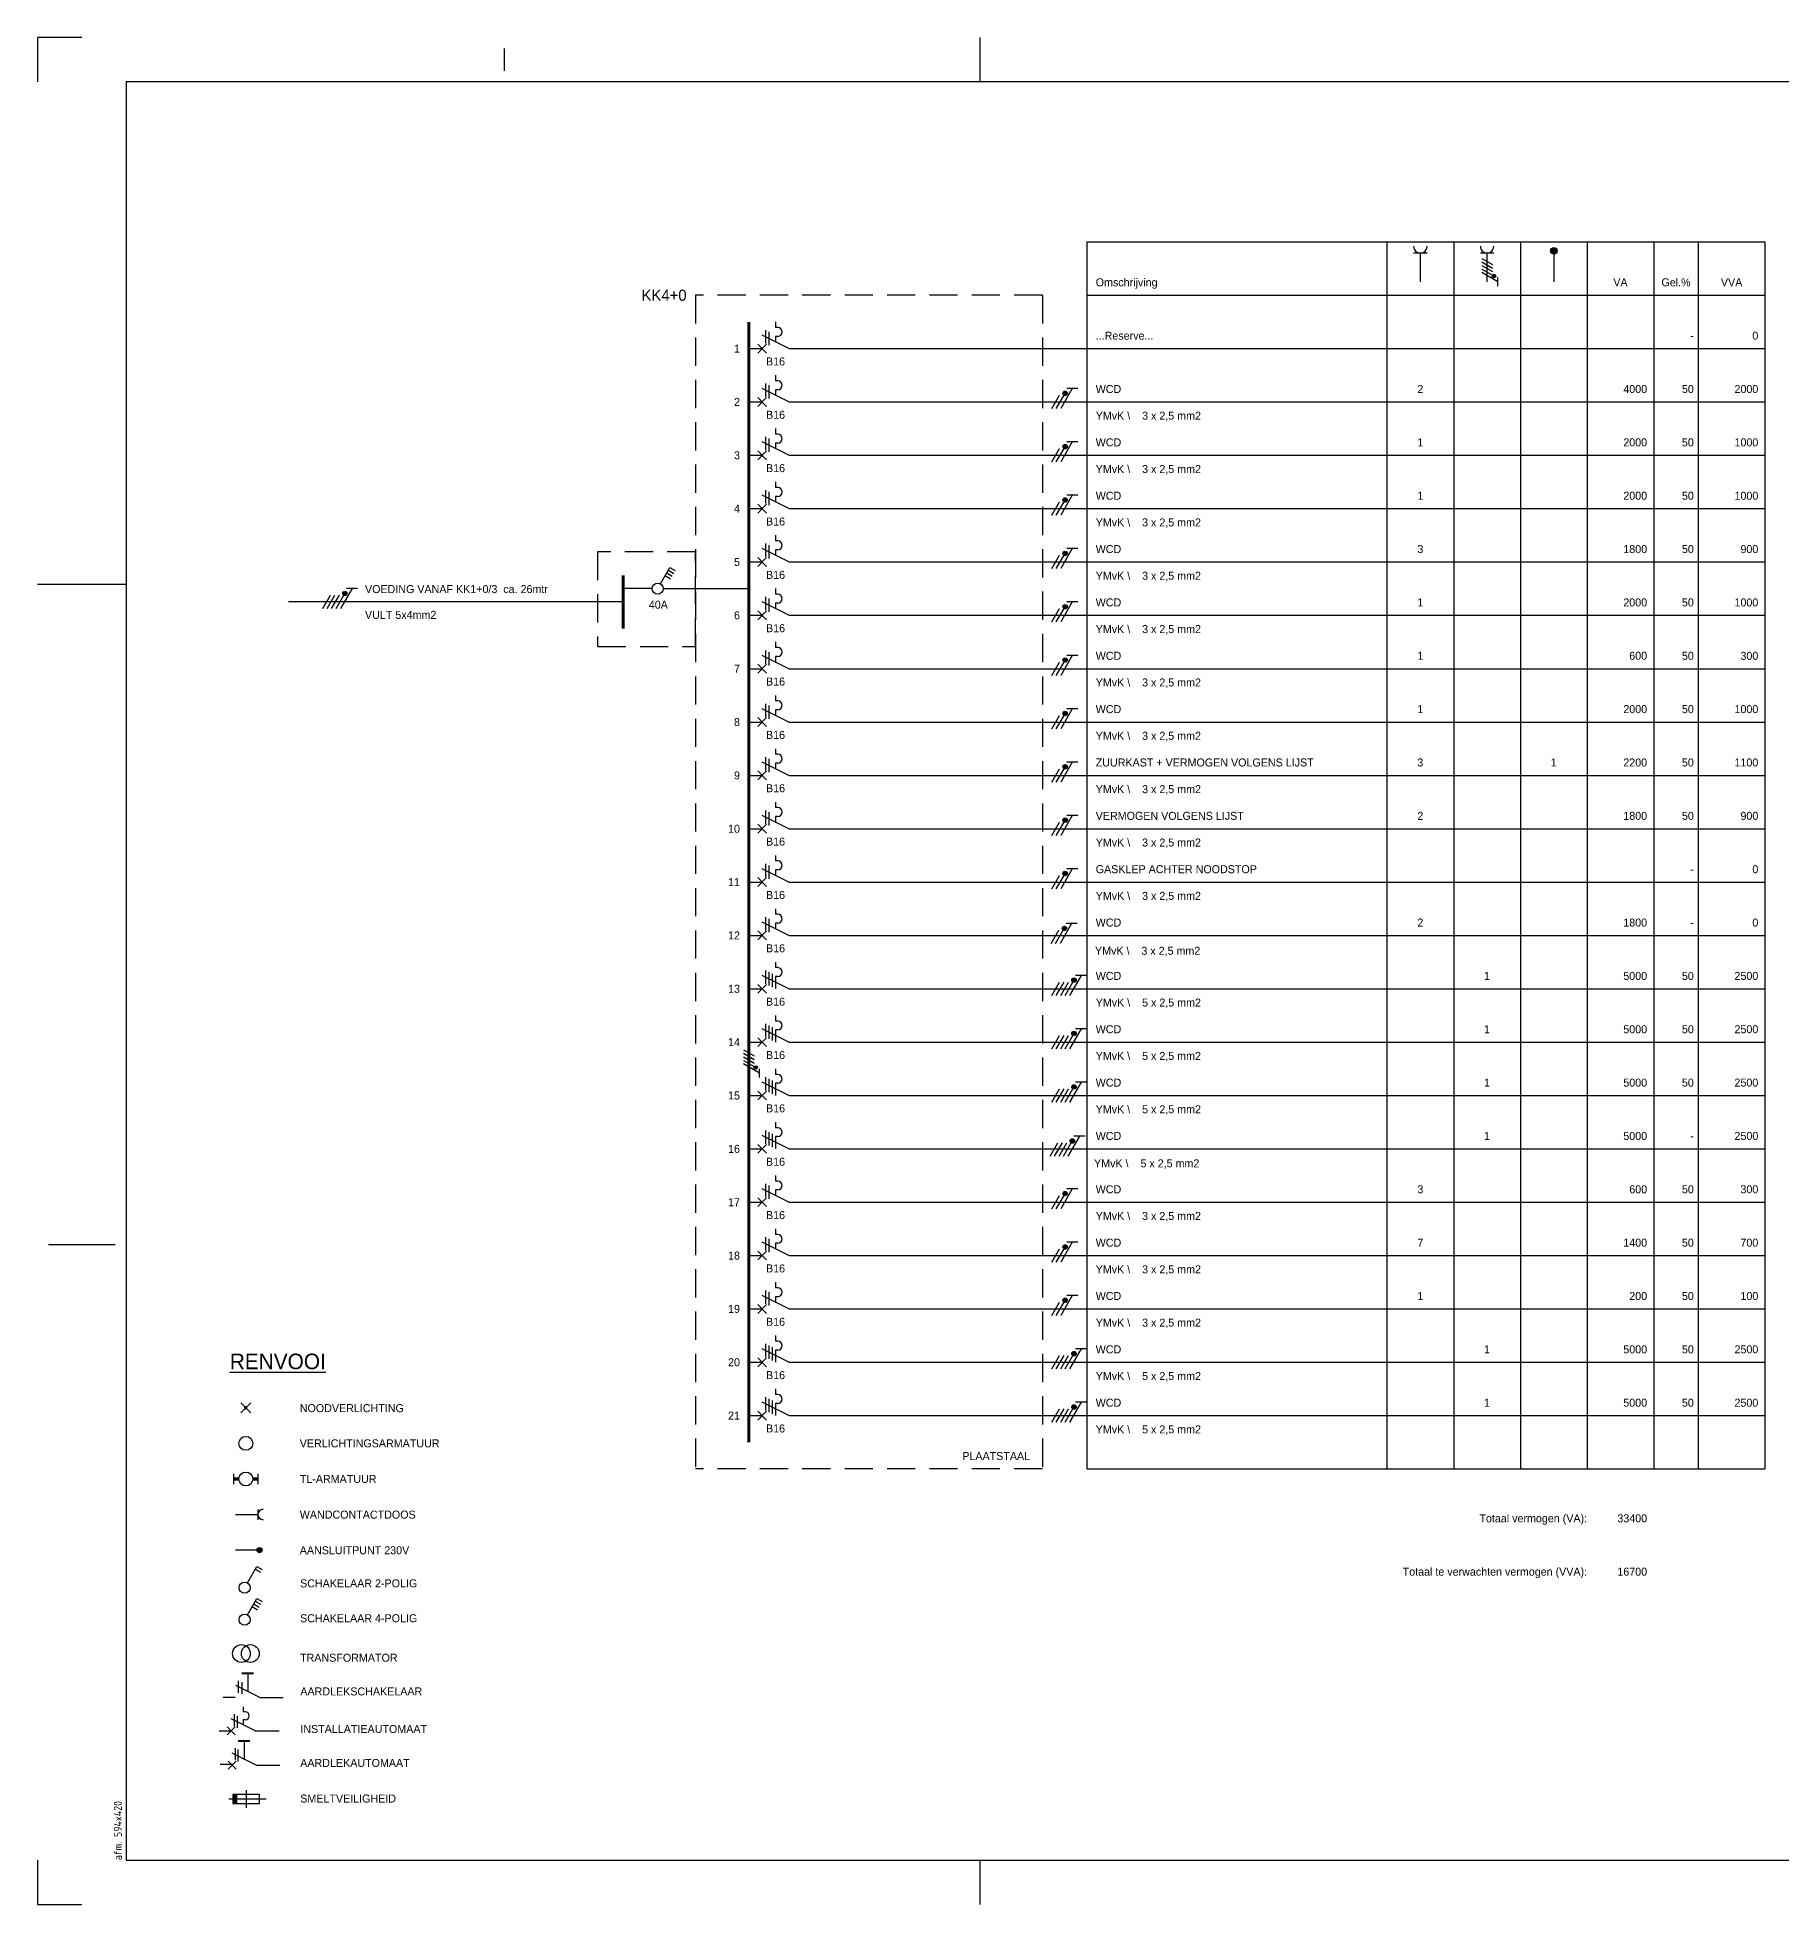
# Model space of a CAD drawing. Header units: millimetres. Extents: x 0 to 594, y 0 to 420.
# Drawn here: x 0 to 392.2, y 0 to 420 of the extents above; entities that cross this region are included whole.
import ezdxf
from ezdxf.enums import TextEntityAlignment as Align

# ---------------------------------------------------------------- set-up
doc = ezdxf.new("R2010")
doc.units = ezdxf.units.MM
doc.linetypes.add('HIDDEN', pattern=[9.525, 6.35, -3.175])
doc.layers.get('0').update_dxf_attribs({"linetype": 'CONTINUOUS'})
for name, color, linetype in [('00att018', 1, 'CONTINUOUS'), ('00kad018', 1, 'CONTINUOUS'), ('00kad070', 5, 'CONTINUOUS'), ('BL$2----_KADER', 7, 'CONTINUOUS'), ('EL$1----', 3, 'CONTINUOUS'), ('EL$1----_KK4+0', 3, 'CONTINUOUS')]:
    doc.layers.add(name, color=color, linetype=linetype)
doc.styles.add('BURO-018', font='BUROFONT', dxfattribs={"height": 1.8})
doc.styles.add('BURO-035', font='BUROFONT.shx', dxfattribs={"height": 3.5})
doc.styles.add('ISO', font='isocp.shx')

# ---------------------------------------------------------------- blocks, each defined once
blk = doc.blocks.new('RENV_DION')
at = {"layer": 'EL$1----', "linetype": 'Continuous'}
for p, q in [((485.12, 256.64), (487.32, 254.44)), ((487.32, 256.64), (485.12, 254.44)), ((483.5, 238.37), (483.5, 240.7)), ((488.94, 240.7), (488.94, 238.37)), ((483.89, 231.54), (488.94, 231.54)), ((488.94, 232.7), (488.94, 230.37)), ((489.33, 223.54), (483.89, 223.54)), ((486.57, 208.98), (488.69, 212.65)), ((487.64, 210.83), (488.85, 210.13)), ((487.99, 211.43), (489.2, 210.73)), ((488.34, 212.04), (489.55, 211.34)), ((488.69, 212.65), (489.9, 211.95)), ((484.62, 191.43), (484.62, 194.13)), ((485.3, 193.8), (485.3, 191.1)), ((486.65, 195.82), (486.65, 191.77)), ((489.35, 190.42), (483.95, 193.12)), ((488.36, 182.91), (482.96, 185.61)), ((483.63, 186.63), (483.63, 183.93)), ((484.31, 186.29), (484.31, 183.59)), ((485.66, 188.31), (485.66, 187.19)), ((486.11, 187.19), (485.66, 187.19)), ((486.11, 185.39), (485.66, 185.39)), ((485.66, 185.39), (485.66, 184.26)), ((480.26, 182.91), (482.96, 182.91)), ((482.06, 183.81), (483.86, 182.01)), ((483.86, 183.81), (482.06, 182.01)), ((488.36, 182.91), (493.76, 182.91)), ((488.54, 175.18), (483.14, 177.88)), ((485.84, 180.58), (485.84, 176.53)), ((484.04, 176.08), (482.24, 174.28)), ((482.24, 176.08), (484.04, 174.28)), ((489.31, 168.57), (483.31, 168.57)), ((483.31, 168.57), (483.31, 166.57)), ((486.31, 169.57), (486.31, 165.57)), ((489.31, 166.57), (489.31, 168.57)), ((482.39, 167.57), (490.81, 167.57)), ((483.31, 166.57), (489.31, 166.57))]:
    blk.add_line(p, q, dxfattribs=at)
at = {"layer": 'EL$1----', "color": 3, "linetype": 'Continuous'}
for p, q in [((486.57, 216.18), (488.69, 219.85)), ((488.34, 219.25), (489.55, 218.55)), ((488.69, 219.85), (489.9, 219.15))]:
    blk.add_line(p, q, dxfattribs=at)
at = {"layer": 'EL$1----'}
for p, q in [((483.86, 190.42), (481.16, 190.42)), ((489.35, 190.42), (494.66, 190.42)), ((483.9, 176.31), (483.9, 179.01)), ((484.49, 175.97), (484.49, 178.67)), ((483.14, 175.29), (480.44, 175.29)), ((488.54, 175.18), (493.85, 175.18))]:
    blk.add_line(p, q, dxfattribs=at)
at = {"layer": 'EL$1----', "linetype": 'Continuous'}
for points, const_width in [([(486.41, 255.54, 1), (486.02, 255.54, 1)], 0.389), ([(489.33, 223.83, 1), (489.33, 223.24, 1)], 0.583)]:
    blk.add_lwpolyline(points, format="xyb", close=True, dxfattribs=dict(at, const_width=const_width))
for points, const_width in [([(484.66, 239.54), (483.5, 239.54)], 0.778), ([(487.77, 239.54), (488.94, 239.54)], 0.778), ([(485.3, 195.82), (488, 195.82)], 0.45), ([(484.49, 180.58), (487.19, 180.58)], 0.45)]:
    blk.add_lwpolyline(points, dxfattribs=dict(at, const_width=const_width))
for centre, radius in [((486.22, 247.54), 1.56), ((486.22, 239.54), 1.56), ((489.33, 223.54), 0.583), ((485.95, 207.9), 1.25), ((485.24, 200.27), 2), ((487.24, 200.27), 2)]:
    blk.add_circle(centre, radius, dxfattribs=at)
at = {"layer": 'EL$1----', "color": 3, "linetype": 'Continuous'}
blk.add_circle((485.95, 215.1), 1.25, dxfattribs=at)
at = {"layer": 'EL$1----', "linetype": 'Continuous'}
for centre, radius, start, end in [((490.11, 231.54), 1.17, 90, 270), ((486.11, 186.29), 0.9, 270, 90)]:
    blk.add_arc(centre, radius, start, end, dxfattribs=at)
blk.add_solid([(483.31, 168.57), (484.31, 168.57), (483.31, 166.57), (484.31, 166.57)], dxfattribs=at)
at = {"layer": 'EL$1----', "color": 3, "style": 'BURO-035'}
blk.add_text('%%URENVOOI', height=3.5, dxfattribs=at).set_placement((482.63, 264.23))
at = {"layer": 'EL$1----', "color": 1, "style": 'BURO-018'}
for s, p in [('NOODVERLICHTING', (498.36, 255.47)), ('VERLICHTINGSARMATUUR', (498.36, 247.55)), ('TL-ARMATUUR', (498.36, 239.54)), ('WANDCONTACTDOOS', (498.36, 231.52)), ('AANSLUITPUNT 230V', (498.36, 223.5)), ('SCHAKELAAR 2-POLIG', (498.43, 216.06)), ('SCHAKELAAR 4-POLIG', (498.43, 208.21)), ('TRANSFORMATOR', (498.43, 199.33)), ('AARDLEKSCHAKELAAR', (498.49, 191.75)), ('INSTALLATIEAUTOMAAT', (498.49, 183.3)), ('AARDLEKAUTOMAAT', (498.47, 175.66)), ('SMELTVEILIGHEID', (498.47, 167.66))]:
    blk.add_text(s, height=1.8, dxfattribs=at).set_placement(p, align=Align.MIDDLE_LEFT)
blk = doc.blocks.new('HL3')
at = {"color": 0, "linetype": 'Continuous'}
for p, q in [((-3, 6.98), (-3, 4.48)), ((-3, 5.73), (1.5, 3.13)), ((1.5, 2.13), (-1.5, 3.87)), ((1.5, 1.13), (-1.5, 2.87)), ((1.5, 0.13), (-1.5, 1.87)), ((1.5, -0.87), (-1.5, 0.87))]:
    blk.add_line(p, q, dxfattribs=at)
at = {"color": 0, "linetype": 'Continuous', "const_width": 0.5}
blk.add_lwpolyline([(-1.68, 4.12, 1), (-2.18, 4.12, 1)], format="xyb", close=True, dxfattribs=at)
at = {"color": 0, "linetype": 'Continuous'}
blk.add_circle((-1.93, 4.12), 0.5, dxfattribs=at)
blk = doc.blocks.new('1114A3A')
at = {"color": 0, "linetype": 'Continuous'}
for p, q in [((0.62, 1.08), (2.74, 4.75)), ((2.74, 4.75), (3.95, 4.05)), ((1.69, 2.93), (2.9, 2.23)), ((2.04, 3.54), (3.25, 2.84)), ((2.39, 4.14), (3.6, 3.44))]:
    blk.add_line(p, q, dxfattribs=at)
blk.add_circle((0, 0), 1.25, dxfattribs=at)
at = {"color": 0, "linetype": 'Continuous', "style": 'BURO-018', "flags": 1}
for tag, p in [('E_ID', (0, 0.08)), ('E_MATCODE', (0, -4.92))]:
    blk.add_attdef(tag, p, '', height=1.8, dxfattribs=at)
at = {"color": 0, "linetype": 'Continuous', "style": 'BURO-018'}
blk.add_attdef('E_IGS', text='', height=1.8, dxfattribs=at).set_placement((3, 0.08), align=Align.MIDDLE_LEFT)
blk = doc.blocks.new('a2-windesheim-hor')
at = {"layer": '00kad018', "color": 1}
for p, q in [((0, 420), (0, 410)), ((10, 420), (0, 420)), ((212, 410), (212, 420)), ((105, 417.5), (105, 412.5)), ((0, 297), (20, 297)), ((2.5, 148.5), (17.5, 148.5)), ((0, 10), (0, 0)), ((212, 0), (212, 10)), ((0, 0), (10, 0))]:
    blk.add_line(p, q, dxfattribs=at)
at = {"layer": '00kad070', "color": 5}
for p, q in [((584, 410), (20, 410)), ((20, 410), (20, 10)), ((20, 10), (584, 10))]:
    blk.add_line(p, q, dxfattribs=at)
at = {"layer": '00att018', "color": 1, "style": 'ISO'}
blk.add_text('afm. 594x420', height=1.8, rotation=90, dxfattribs=at).set_placement((19, 10))
blk = doc.blocks.new('L1')
at = {"color": 0, "linetype": 'Continuous'}
for p, q in [((-3, 73.98), (-3, 71.48)), ((-3, 72.73), (1.5, 70.13)), ((1.5, 69.13), (-1.5, 70.87)), ((1.5, 68.13), (-1.5, 69.87))]:
    blk.add_line(p, q, dxfattribs=at)
at = {"color": 0, "linetype": 'Continuous', "const_width": 0.5}
blk.add_lwpolyline([(-1.68, 71.12, 1), (-2.18, 71.12, 1)], format="xyb", close=True, dxfattribs=at)
at = {"color": 0, "linetype": 'Continuous'}
blk.add_circle((-1.93, 71.12), 0.5, dxfattribs=at)
blk = doc.blocks.new('L3')
at = {"color": 0, "linetype": 'Continuous'}
for p, q in [((-3, 75.98), (-3, 73.48)), ((-3, 74.73), (1.5, 72.13)), ((1.5, 71.13), (-1.5, 72.87)), ((1.5, 70.13), (-1.5, 71.87)), ((1.5, 69.13), (-1.5, 70.87)), ((1.5, 68.13), (-1.5, 69.87))]:
    blk.add_line(p, q, dxfattribs=at)
at = {"color": 0, "linetype": 'Continuous', "const_width": 0.5}
blk.add_lwpolyline([(-1.68, 73.12, 1), (-2.18, 73.12, 1)], format="xyb", close=True, dxfattribs=at)
at = {"color": 0, "linetype": 'Continuous'}
blk.add_circle((-1.93, 73.12), 0.5, dxfattribs=at)
blk = doc.blocks.new('111104')
at = {"color": 0, "linetype": 'Continuous'}
for p, q in [((-3, 6.98), (-3, 4.48)), ((-3, 5.73), (1.5, 3.13)), ((1.5, 2.13), (-1.5, 3.87)), ((1.5, 1.13), (-1.5, 2.87)), ((1.5, 0.13), (-1.5, 1.87)), ((1.5, -0.87), (-1.5, 0.87))]:
    blk.add_line(p, q, dxfattribs=at)
at = {"color": 0, "linetype": 'Continuous', "const_width": 0.5}
blk.add_lwpolyline([(-1.68, 4.12, 1), (-2.18, 4.12, 1)], format="xyb", close=True, dxfattribs=at)
at = {"color": 0, "linetype": 'Continuous'}
blk.add_circle((-1.93, 4.12), 0.5, dxfattribs=at)
blk = doc.blocks.new('B3')
at = {"color": 0, "linetype": 'Continuous'}
for p, q in [((0, 9), (0, 21)), ((0, 9), (-3, 3)), ((-6, 6), (-4.75, 6)), ((-4.75, 6.5), (-4.75, 6)), ((-3.75, 4.5), (-0.75, 4.5)), ((-2.75, 6.5), (-2.75, 6)), ((-2.75, 6), (-1.5, 6)), ((-4.125, 3.75), (-1.125, 3.75)), ((-1, 4), (1, 2)), ((-1, 2), (1, 4)), ((0, 0), (0, 3))]:
    blk.add_line(p, q, dxfattribs=at)
blk.add_arc((-3.75, 6.5), 1, 0, 180, dxfattribs=at)
at = {"color": 1, "style": 'BURO-018'}
blk.add_attdef('E_VRIJ1', (-3, 12), '', height=1.8, rotation=90, dxfattribs=at)
at = {"color": 1, "linetype": 'Continuous', "style": 'BURO-018'}
blk.add_attdef('E_IIA', text='', height=1.8, rotation=90, dxfattribs=at).set_placement((2, 6), align=Align.TOP_CENTER)
blk = doc.blocks.new('m1')
at = {"color": 0, "linetype": 'Continuous'}
blk.add_line((0, 21), (0, 33), dxfattribs=at)
blk = doc.blocks.new('b1s')
at = {"color": 0, "linetype": 'Continuous'}
blk.add_line((0, 33), (0, 54), dxfattribs=at)
blk = doc.blocks.new('m1s')
at = {"color": 0, "linetype": 'Continuous'}
blk.add_line((0, 54), (0, 66), dxfattribs=at)
blk = doc.blocks.new('B5')
at = {"color": 0, "linetype": 'Continuous'}
for p, q in [((0, 9), (0, 21)), ((0, 9), (-3, 3)), ((-6, 6), (-4.75, 6)), ((-4.75, 6.5), (-4.75, 6)), ((-3.75, 4.5), (-0.75, 4.5)), ((-3.375, 5.25), (-0.375, 5.25)), ((-2.75, 6.5), (-2.75, 6)), ((-2.75, 6), (0, 6)), ((-4.125, 3.75), (-1.125, 3.75)), ((-1, 2), (1, 4)), ((-1, 4), (1, 2)), ((0, 0), (0, 3))]:
    blk.add_line(p, q, dxfattribs=at)
blk.add_arc((-3.75, 6.5), 1, 0, 180, dxfattribs=at)
at = {"color": 1, "style": 'BURO-018'}
blk.add_attdef('E_VRIJ1', (-3, 12), '', height=1.8, rotation=90, dxfattribs=at)
at = {"color": 1, "linetype": 'Continuous', "style": 'BURO-018'}
blk.add_attdef('E_IIA', text='', height=1.8, rotation=90, dxfattribs=at).set_placement((2, 6), align=Align.TOP_CENTER)
blk = doc.blocks.new('KOLNR6')
at = {"color": 0, "linetype": 'Continuous'}
for p, q in [((-3.5, -1.5), (-3.5, 1.5)), ((3, 0), (-3.5, 0))]:
    blk.add_line(p, q, dxfattribs=at)
blk.add_arc((-5, 0), 1.5, 270, 90, dxfattribs=at)
blk = doc.blocks.new('KOLNR7')
at = {"color": 0, "linetype": 'Continuous'}
for p, q in [((-3.5, -1.5), (-3.5, 1.5)), ((3, 0), (-3.5, 0)), ((-2.29, -1.2), (-0.91, 1.2)), ((-1.49, -1.2), (-0.11, 1.2)), ((-0.69, -1.2), (0.69, 1.2)), ((0.11, -1.2), (1.49, 1.2)), ((2.99, 2.4), (0.91, -1.2)), ((3.99, 2.4), (1.99, 2.4))]:
    blk.add_line(p, q, dxfattribs=at)
at = {"color": 0, "linetype": 'Continuous', "const_width": 0.4}
blk.add_lwpolyline([(1.69, 1.35, 1), (1.69, 1.75, 1)], format="xyb", close=True, dxfattribs=at)
at = {"color": 0, "linetype": 'Continuous'}
blk.add_circle((1.69, 1.55), 0.4, dxfattribs=at)
blk.add_arc((-5, 0), 1.5, 270, 90, dxfattribs=at)
blk = doc.blocks.new('KOLNR8')
at = {"color": 0, "linetype": 'Continuous'}
blk.add_line((-4, 0), (3, 0), dxfattribs=at)
at = {"color": 0, "linetype": 'Continuous', "const_width": 0.75}
blk.add_lwpolyline([(-4, -0.375, 1), (-4, 0.375, 1)], format="xyb", close=True, dxfattribs=at)
at = {"color": 0, "linetype": 'Continuous'}
blk.add_circle((-4, 0), 0.75, dxfattribs=at)

msp = doc.modelspace()

# ---------------------------------------------------------------- linework, layer by layer
at = {"layer": 'EL$1----'}
msp.add_line((138.25, 296), (131.76, 296), dxfattribs=at)
at = {"layer": 'EL$1----', "ltscale": 0.2}
for p, q in [((140.75, 296), (160, 296)), ((131.76, 293), (56.46, 293))]:
    msp.add_line(p, q, dxfattribs=at)
at = {"layer": 'EL$1----', "color": 1, "linetype": 'HIDDEN'}
msp.add_lwpolyline([(148, 304.27), (126, 304.27), (126, 283), (148, 283)], close=True, dxfattribs=at)
at = {"layer": 'EL$1----', "ltscale": 0.2, "const_width": 0.7}
msp.add_lwpolyline([(131.76, 287), (131.76, 299)], dxfattribs=at)
at = {"layer": 'EL$1----_KK4+0', "color": 1}
for p, q in [((236, 374), (236, 98)), ((236, 374), (388.5, 374)), ((303.5, 374), (303.5, 98)), ((318.5, 374), (318.5, 98)), ((333.5, 374), (333.5, 98)), ((348.5, 374), (348.5, 98)), ((363.5, 374), (363.5, 98)), ((373.5, 374), (373.5, 98)), ((388.5, 374), (388.5, 98)), ((236, 362), (388.5, 362)), ((236, 98), (388.5, 98))]:
    msp.add_line(p, q, dxfattribs=at)
at = {"layer": 'EL$1----_KK4+0', "color": 1, "linetype": 'HIDDEN'}
for p, q in [((148, 362), (148, 98)), ((226, 362), (148, 362)), ((226, 362), (226, 98)), ((226, 98), (148, 98))]:
    msp.add_line(p, q, dxfattribs=at)
at = {"layer": 'EL$1----_KK4+0'}
for p, q in [((226, 350), (388.5, 350)), ((226, 338), (388.5, 338)), ((226, 326), (388.5, 326)), ((226, 314), (388.5, 314)), ((226, 302), (388.5, 302)), ((226, 290), (388.5, 290)), ((226, 278), (388.5, 278)), ((226, 266), (388.5, 266)), ((226, 254), (388.5, 254)), ((226, 242), (388.5, 242)), ((226, 230), (388.5, 230)), ((226, 218), (388.5, 218)), ((226, 206), (388.5, 206)), ((226, 194), (388.5, 194)), ((226, 182), (388.5, 182)), ((226, 170), (388.5, 170)), ((226, 158), (388.5, 158)), ((226, 146), (388.5, 146)), ((226, 134), (388.5, 134)), ((226, 122), (388.5, 122)), ((226, 110), (388.5, 110))]:
    msp.add_line(p, q, dxfattribs=at)
for points in [[(160, 344, 0.7, 0.7, 0), (160, 356, 0.7, 0.7, 0)], [(160, 332, 0.7, 0.7, 0), (160, 344, 0.7, 0.7, 0)], [(160, 320, 0.7, 0.7, 0), (160, 332, 0.7, 0.7, 0)], [(160, 308, 0.7, 0.7, 0), (160, 320, 0.7, 0.7, 0)], [(160, 296, 0.7, 0.7, 0), (160, 308, 0.7, 0.7, 0)], [(160, 284, 0.7, 0.7, 0), (160, 296, 0.7, 0.7, 0)], [(160, 272, 0.7, 0.7, 0), (160, 284, 0.7, 0.7, 0)], [(160, 260, 0.7, 0.7, 0), (160, 272, 0.7, 0.7, 0)], [(160, 248, 0.7, 0.7, 0), (160, 260, 0.7, 0.7, 0)], [(160, 236, 0.7, 0.7, 0), (160, 248, 0.7, 0.7, 0)], [(160, 224, 0.7, 0.7, 0), (160, 236, 0.7, 0.7, 0)], [(160, 212, 0.7, 0.7, 0), (160, 224, 0.7, 0.7, 0)], [(160, 200, 0.7, 0.7, 0), (160, 212, 0.7, 0.7, 0)], [(160, 188, 0.7, 0.7, 0), (160, 200, 0.7, 0.7, 0)], [(160, 176, 0.7, 0.7, 0), (160, 188, 0.7, 0.7, 0)], [(160, 164, 0.7, 0.7, 0), (160, 176, 0.7, 0.7, 0)], [(160, 152, 0.7, 0.7, 0), (160, 164, 0.7, 0.7, 0)], [(160, 140, 0.7, 0.7, 0), (160, 152, 0.7, 0.7, 0)], [(160, 128, 0.7, 0.7, 0), (160, 140, 0.7, 0.7, 0)], [(160, 116, 0.7, 0.7, 0), (160, 128, 0.7, 0.7, 0)], [(160, 104, 0.7, 0.7, 0), (160, 116, 0.7, 0.7, 0)]]:
    msp.add_lwpolyline(points, format="xyseb", dxfattribs=at)

# ---------------------------------------------------------------- block references
at = {"layer": 'BL$2----_KADER'}
for name, p in [('a2-windesheim-hor', (0, 0)), ('RENV_DION', (-439.35, -143.79))]:
    msp.add_blockref(name, p, dxfattribs=at)
at = {"layer": 'EL$1----', "rotation": 270}
for name, p in [('L1', (160, 338)), ('L1', (160, 326)), ('L1', (160, 314)), ('L1', (160, 302)), ('L1', (160, 290)), ('L1', (160, 278)), ('L1', (160, 266)), ('L1', (160, 254)), ('L1', (160, 242)), ('L1', (160, 230)), ('L1', (159.84, 217.65)), ('L3', (160, 206)), ('L3', (160, 194)), ('L3', (160, 182)), ('L3', (159.63, 169.83)), ('L1', (160, 158)), ('L1', (160, 146)), ('L1', (160, 134)), ('L3', (160, 122)), ('L3', (160, 110))]:
    msp.add_blockref(name, p, dxfattribs=at)
at = {"layer": 'EL$1----'}
ref = msp.add_blockref('1114A3A', (139.5, 296), dxfattribs=at)
ref.add_attrib('E_IGS', '40A', dxfattribs={"layer": '0', "color": 1, "linetype": 'Continuous', "height": 1.8, "style": 'BURO-018'}).set_placement((137.5, 292.4), align=Align.MIDDLE_LEFT)
at = {"layer": 'EL$1----', "ltscale": 0.2, "rotation": 270}
msp.add_blockref('HL3', (65.04, 293), dxfattribs=at)
at = {"layer": 'EL$1----', "xscale": 0.8, "yscale": 0.8, "zscale": 0.8, "rotation": 180}
msp.add_blockref('111104', (160, 191.6), dxfattribs=at)
at = {"layer": 'EL$1----_KK4+0', "rotation": 270}
for name, p in [('KOLNR6', (311, 368)), ('KOLNR7', (326, 368)), ('KOLNR8', (341, 368)), ('m1', (160, 350)), ('b1s', (160, 350)), ('m1s', (160, 350)), ('m1', (160, 338)), ('b1s', (160, 338)), ('m1s', (160, 338)), ('m1', (160, 326)), ('b1s', (160, 326)), ('m1s', (160, 326)), ('m1', (160, 314)), ('b1s', (160, 314)), ('m1s', (160, 314)), ('m1', (160, 302)), ('b1s', (160, 302)), ('m1s', (160, 302)), ('m1', (160, 290)), ('b1s', (160, 290)), ('m1s', (160, 290)), ('m1', (160, 278)), ('b1s', (160, 278)), ('m1s', (160, 278)), ('m1', (160, 266)), ('b1s', (160, 266)), ('m1s', (160, 266)), ('m1', (160, 254)), ('b1s', (160, 254)), ('m1s', (160, 254)), ('m1', (160, 242)), ('b1s', (160, 242)), ('m1s', (160, 242)), ('m1', (160, 230)), ('b1s', (160, 230)), ('m1s', (160, 230)), ('m1', (160, 218)), ('b1s', (160, 218)), ('m1s', (160, 218)), ('m1', (160, 206)), ('b1s', (160, 206)), ('m1s', (160, 206)), ('m1', (160, 194)), ('b1s', (160, 194)), ('m1s', (160, 194)), ('m1', (160, 182)), ('b1s', (160, 182)), ('m1s', (160, 182)), ('m1', (160, 170)), ('b1s', (160, 170)), ('m1s', (160, 170)), ('m1', (160, 158)), ('b1s', (160, 158)), ('m1s', (160, 158)), ('m1', (160, 146)), ('b1s', (160, 146)), ('m1s', (160, 146)), ('m1', (160, 134)), ('b1s', (160, 134)), ('m1s', (160, 134)), ('m1', (160, 122)), ('b1s', (160, 122)), ('m1s', (160, 122)), ('m1', (160, 110)), ('b1s', (160, 110)), ('m1s', (160, 110))]:
    msp.add_blockref(name, p, dxfattribs=at)
for name, p in [('B3', (160, 350)), ('B3', (160, 338)), ('B3', (160, 326)), ('B3', (160, 314)), ('B3', (160, 302)), ('B3', (160, 290)), ('B3', (160, 278)), ('B3', (160, 266)), ('B3', (160, 254)), ('B3', (160, 242)), ('B3', (160, 230)), ('B3', (160, 218)), ('B5', (160, 206)), ('B5', (160, 194)), ('B5', (160, 182)), ('B5', (160, 170)), ('B3', (160, 158)), ('B3', (160, 146)), ('B3', (160, 134)), ('B5', (160, 122)), ('B5', (160, 110))]:
    msp.add_blockref(name, p, dxfattribs=at).add_auto_attribs({'E_IIA': 'B16'})

# ---------------------------------------------------------------- texts
at = {"layer": 'EL$1----', "color": 1, "linetype": 'Continuous', "ltscale": 0.2, "style": 'BURO-018'}
msp.add_text('VOEDING VANAF KK1+0/3  ca. 26mtr', height=1.8, dxfattribs=at).set_placement((73.68, 295))
msp.add_text('VULT 5x4mm2', height=1.8, dxfattribs=at).set_placement((73.68, 291), align=Align.TOP_LEFT)
at = {"layer": 'EL$1----', "color": 1, "style": 'BURO-018'}
msp.add_text('PLAATSTAAL', height=1.8, dxfattribs=at).set_placement((208, 100))
at = {"layer": 'EL$1----_KK4+0', "color": 1, "style": 'BURO-018'}
for s, p in [('Omschrijving', (238, 364)), ('...Reserve...', (238, 352)), ('WCD', (238, 340)), ('YMvK \\    3 x 2,5 mm2', (238, 334)), ('WCD', (238, 328)), ('YMvK \\    3 x 2,5 mm2', (238, 322)), ('WCD', (238, 316)), ('YMvK \\    3 x 2,5 mm2', (238, 310)), ('WCD', (238, 304)), ('YMvK \\    3 x 2,5 mm2', (238, 298)), ('WCD', (238, 292)), ('YMvK \\    3 x 2,5 mm2', (238, 286)), ('WCD', (238, 280)), ('YMvK \\    3 x 2,5 mm2', (238, 274)), ('WCD', (238, 268)), ('YMvK \\    3 x 2,5 mm2', (238, 262)), ('ZUURKAST + VERMOGEN VOLGENS LIJST', (238, 256)), ('YMvK \\    3 x 2,5 mm2', (238, 250)), ('VERMOGEN VOLGENS LIJST', (238, 244)), ('YMvK \\    3 x 2,5 mm2', (238, 238)), ('GASKLEP ACHTER NOODSTOP', (238, 232)), ('YMvK \\    3 x 2,5 mm2', (238, 226)), ('WCD', (238, 220)), ('YMvK \\    3 x 2,5 mm2', (237.84, 213.65)), ('WCD', (238, 208)), ('YMvK \\    5 x 2,5 mm2', (238, 202)), ('WCD', (238, 196)), ('YMvK \\    5 x 2,5 mm2', (238, 190)), ('WCD', (238, 184)), ('YMvK \\    5 x 2,5 mm2', (238, 178)), ('WCD', (238, 172)), ('YMvK \\    5 x 2,5 mm2', (237.63, 165.83)), ('WCD', (238, 160)), ('YMvK \\    3 x 2,5 mm2', (238, 154)), ('WCD', (238, 148)), ('YMvK \\    3 x 2,5 mm2', (238, 142)), ('WCD', (238, 136)), ('YMvK \\    3 x 2,5 mm2', (238, 130)), ('WCD', (238, 124)), ('YMvK \\    5 x 2,5 mm2', (238, 118)), ('WCD', (238, 112)), ('YMvK \\    5 x 2,5 mm2', (238, 106))]:
    msp.add_text(s, height=1.8, dxfattribs=at).set_placement(p)
for s, p in [('VA', (356, 364)), ('Gel.%', (368.5, 364)), ('VVA', (381, 364)), ('2', (311, 340)), ('1', (311, 328)), ('1', (311, 316)), ('3', (311, 304)), ('1', (311, 292)), ('1', (311, 280)), ('1', (311, 268)), ('3', (311, 256)), ('1', (341, 256)), ('2', (311, 244)), ('2', (311, 220)), ('1', (326, 208)), ('1', (326, 196)), ('1', (326, 184)), ('1', (326, 172)), ('3', (311, 160)), ('7', (311, 148)), ('1', (311, 136)), ('1', (326, 124)), ('1', (326, 112))]:
    msp.add_text(s, height=1.8, dxfattribs=at).set_placement(p, align=Align.CENTER)
at = {"layer": 'EL$1----_KK4+0', "color": 2, "style": 'BURO-018'}
msp.add_text('KK4+0', height=2.5, dxfattribs=at).set_placement((146, 362), align=Align.MIDDLE_RIGHT)
at = {"layer": 'EL$1----_KK4+0', "color": 1, "style": 'BURO-018'}
for s, p in [('0', (387, 352)), ('-', (372.5, 352)), ('4000', (362, 340)), ('50', (372.5, 340)), ('2000', (387, 340)), ('2000', (362, 328)), ('50', (372.5, 328)), ('1000', (387, 328)), ('2000', (362, 316)), ('50', (372.5, 316)), ('1000', (387, 316)), ('1800', (362, 304)), ('50', (372.5, 304)), ('900', (387, 304)), ('2000', (362, 292)), ('50', (372.5, 292)), ('1000', (387, 292)), ('600', (362, 280)), ('50', (372.5, 280)), ('300', (387, 280)), ('2000', (362, 268)), ('50', (372.5, 268)), ('1000', (387, 268)), ('2200', (362, 256)), ('50', (372.5, 256)), ('1100', (387, 256)), ('1800', (362, 244)), ('50', (372.5, 244)), ('900', (387, 244)), ('-', (372.5, 232)), ('0', (387, 232)), ('1800', (362, 220)), ('-', (372.5, 220)), ('0', (387, 220)), ('5000', (362, 208)), ('50', (372.5, 208)), ('2500', (387, 208)), ('5000', (362, 196)), ('50', (372.5, 196)), ('2500', (387, 196)), ('5000', (362, 184)), ('50', (372.5, 184)), ('2500', (387, 184)), ('5000', (362, 172)), ('-', (372.5, 172)), ('2500', (387, 172)), ('600', (362, 160)), ('50', (372.5, 160)), ('300', (387, 160)), ('1400', (362, 148)), ('50', (372.5, 148)), ('700', (387, 148)), ('200', (362, 136)), ('50', (372.5, 136)), ('100', (387, 136)), ('5000', (362, 124)), ('50', (372.5, 124)), ('2500', (387, 124)), ('5000', (362, 112)), ('50', (372.5, 112)), ('2500', (387, 112)), ('Totaal vermogen (VA):', (348.5, 86)), ('33400', (362, 86)), ('Totaal te verwachten vermogen (VVA):', (348.5, 74)), ('16700', (362, 74))]:
    msp.add_text(s, height=1.8, dxfattribs=at).set_placement(p, align=Align.RIGHT)
for s, p in [('1', (158, 350)), ('2', (158, 338)), ('3', (158, 326)), ('4', (158, 314)), ('5', (158, 302)), ('6', (158, 290)), ('7', (158, 278)), ('8', (158, 266)), ('9', (158, 254)), ('10', (158, 242)), ('11', (158, 230)), ('12', (158, 218)), ('13', (158, 206)), ('14', (158, 194)), ('15', (158, 182)), ('16', (158, 170)), ('17', (158, 158)), ('18', (158, 146)), ('19', (158, 134)), ('20', (158, 122)), ('21', (158, 110))]:
    msp.add_text(s, height=1.8, dxfattribs=at).set_placement(p, align=Align.MIDDLE_RIGHT)

doc.saveas('drawing.dxf')
